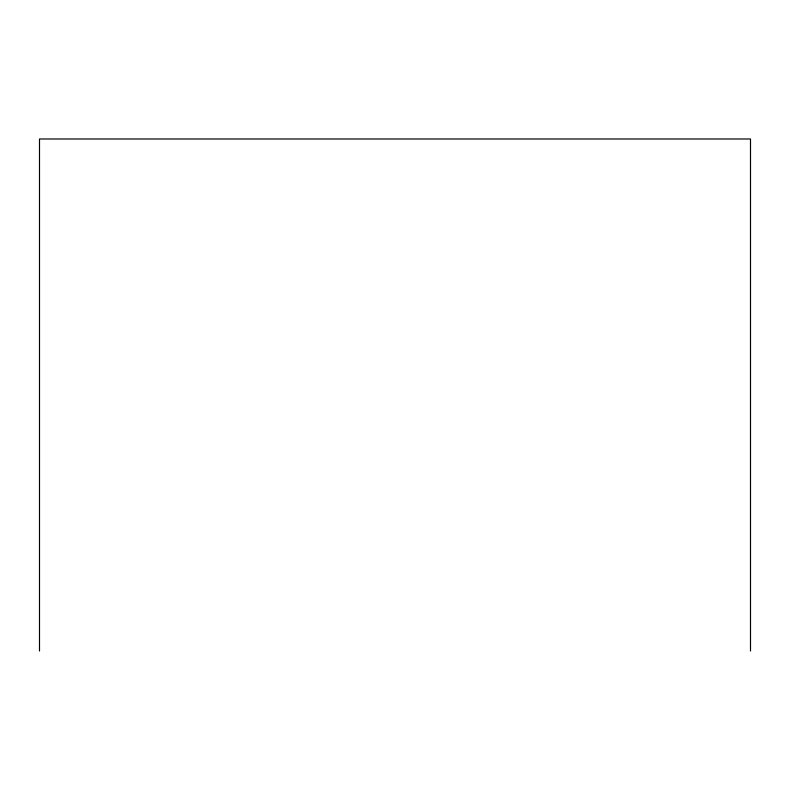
<?xml version="1.0" encoding="UTF-8"?>
<svg xmlns="http://www.w3.org/2000/svg" width="790" height="790" viewBox="0 0 790 790"><rect width="100%" height="100%" fill="white"/><g stroke="black" fill="none" stroke-linecap="round" stroke-linejoin="round"><path stroke-width="1.19" d="M750.5 651.009L750.5 138.991L39.5 138.991L39.5 651.009"/></g></svg>
